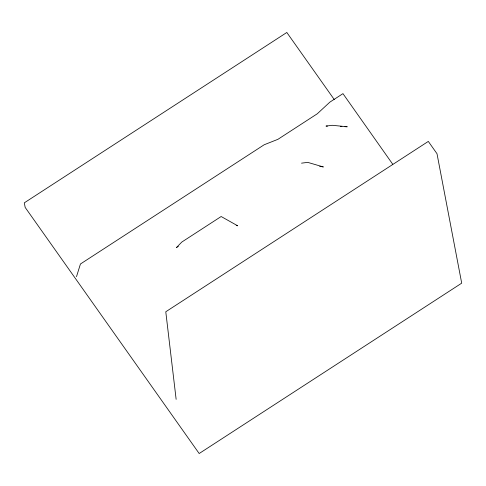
<?xml version="1.0" encoding="UTF-8"?>
<svg xmlns="http://www.w3.org/2000/svg" width="486" height="486" viewBox="0 0 486 486"><rect width="100%" height="100%" fill="white"/><g stroke="black" fill="none" stroke-linecap="round" stroke-linejoin="round"><path stroke-width="0.73" d="M76.502 276.662L80.439 263.995L264.202 144.749L277.919 139.324L317.297 113.773L329.836 102.157L342.958 93.64L392.731 164.238M178.344 246.335L176.467 247.55L181.776 242.077L221.154 216.525L237.672 225.783L236.214 225.534M301.527 163.156L307.729 162.373L323.348 166.941L319.715 166.309M327.515 126.129L325.997 126.074L332.205 125.297L347.235 126.767L344.957 126.694M340.407 126.548L341.925 126.597M334.24 99.539L286.825 32.477L24.3 202.838L25.175 207.431L199.175 453.523L461.7 283.162L437.005 153.716L428.306 141.414L165.781 311.769L176.139 399.346"/></g></svg>
